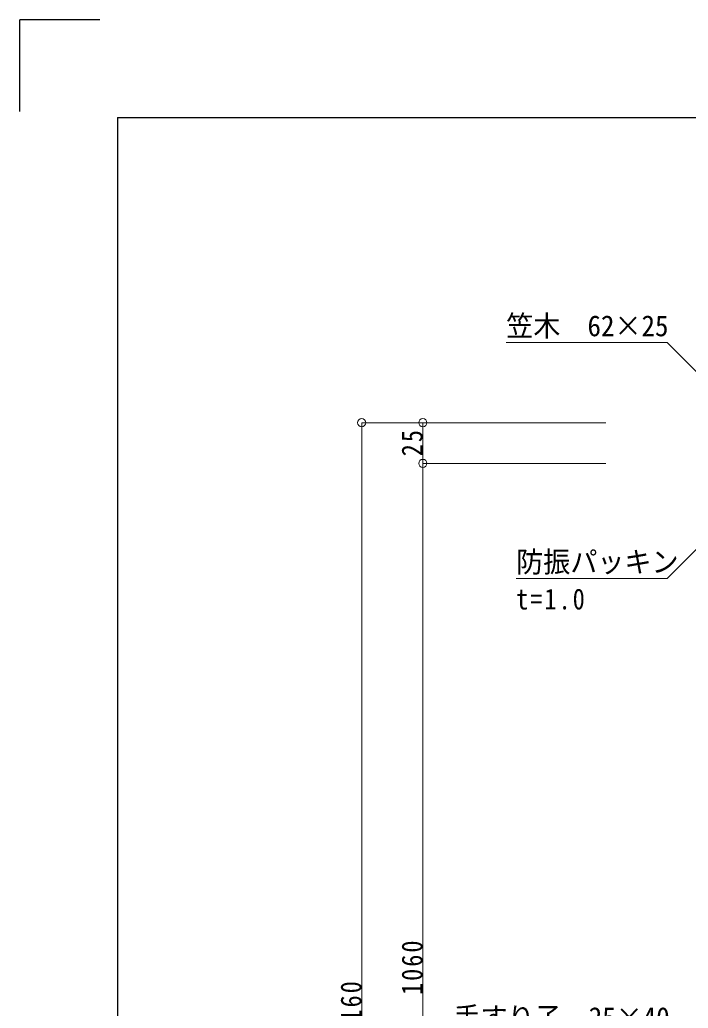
# Model space of a CAD drawing. Units: millimetres at full size, sheet at 1:5; some dimension numbers follow another scale. Extents: x -1050 to 1050, y -742 to 742.
# Drawn here: x -1050 to -640, y 135 to 742 of the extents above; entities that cross this region are included whole.
import ezdxf
from ezdxf.enums import TextEntityAlignment as Align

# ---------------------------------------------------------------- set-up
doc = ezdxf.new("R2010")
doc.units = ezdxf.units.MM
doc.header["$LTSCALE"] = 5
doc.layers.add('0-3_寸法', color=54, linetype='Continuous', lineweight=20)
doc.layers.add('0-9_文字', color=3, linetype='Continuous', lineweight=20)
doc.layers.add('1-4_印刷位置ライン', color=7, linetype='Continuous')
doc.layers.add('1-5_図枠1_1', color=7, linetype='Continuous')
doc.styles.add('ＭＳ ゴシック', font='')
doc.styles.get('ＭＳ ゴシック').set_extended_font_data('MS Gothic')

# ---------------------------------------------------------------- blocks, each defined once
blk = doc.blocks.new('dimension_origin')
at = {"color": 0, "linetype": 'Continuous', "lineweight": -2}
blk.add_circle((0, 0), 1.25, dxfattribs=at)

msp = doc.modelspace()

# ---------------------------------------------------------------- linework, layer by layer
at = {"layer": '0-3_寸法'}
for p, q in [((-690, 495), (-840, 495)), ((-840, 495), (-840, -224.276)), ((-802.5, 495), (-802.5, 470)), ((-690, 470), (-802.5, 470)), ((-802.5, 470), (-802.5, -149.276))]:
    msp.add_line(p, q, dxfattribs=at)
at = {"layer": '0-9_文字'}
for points in [[(-601.489, 493.241), (-652.5, 544.252), (-751.25, 544.252)], [(-581.163, 470.6), (-652.5, 399.263), (-745.163, 399.263)]]:
    msp.add_lwpolyline(points, dxfattribs=at)
at = {"layer": '1-4_印刷位置ライン'}
for p in [(-1050, 686.222), (-1000.874, 742.5)]:
    msp.add_line(p, (-1050, 742.5), dxfattribs=at)
at = {"layer": '1-5_図枠1_1'}
msp.add_line((-990, 682.5), (703.535, 682.5), dxfattribs=at)
msp.add_lwpolyline([(-990, 682.5), (-990, -707.5), (990, -707.5)], dxfattribs=at)

# ---------------------------------------------------------------- block references
at = {"layer": '0-3_寸法', "xscale": 2, "yscale": 2}
for p, rotation in [((-840, 495), 90), ((-802.5, 495), 90), ((-802.5, 470), 270), ((-802.5, 470), 90)]:
    msp.add_blockref('dimension_origin', p, dxfattribs=dict(at, rotation=rotation))

# ---------------------------------------------------------------- texts
at = {"layer": '0-3_寸法', "char_height": 12.83, "attachment_point": 7, "rotation": 90, "style": 'ＭＳ ゴシック'}
for s, insert in [('\\T1.17;\\W0.85;25', (-802.5, 474.375)), ('\\T1.17;\\W0.85;1060', (-802.5, 143.487)), ('\\T1.17;\\W0.85;1160', (-840, 118.487))]:
    msp.add_mtext(s, dxfattribs=dict(at, insert=insert))
at = {"layer": '0-9_文字', "style": 'ＭＳ ゴシック', "width": 0.95}
for s, p in [('笠木\u300062×25', (-751.25, 544.252)), ('防振パッキン', (-745.163, 399.263)), ('手すり子\u300025×40', (-783.75, 119.339))]:
    msp.add_text(s, height=12.83, dxfattribs=at).set_placement(p, align=Align.BOTTOM_LEFT)
at = {"layer": '0-9_文字', "insert": (-745.163, 380.083), "char_height": 12.83, "attachment_point": 7, "style": 'ＭＳ ゴシック'}
msp.add_mtext('\\T1.17;\\W0.85;t=1.0', dxfattribs=at)

doc.saveas('drawing.dxf')
